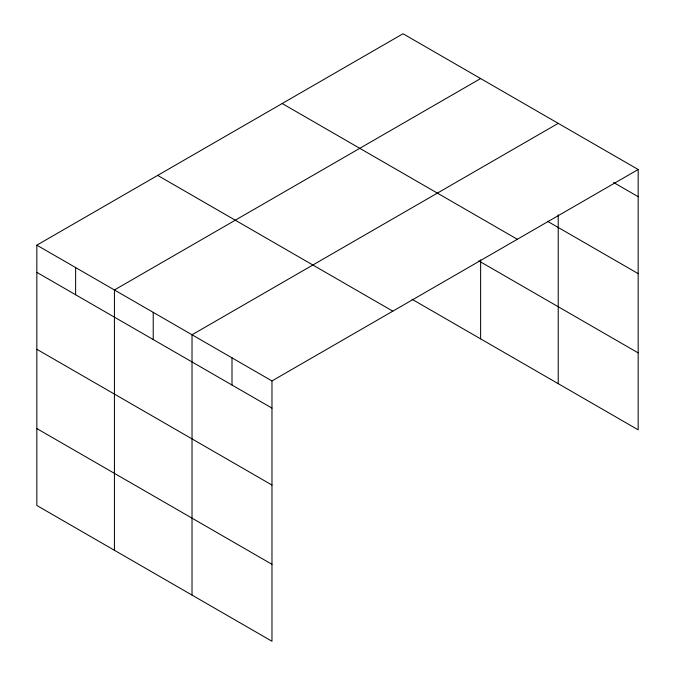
<?xml version="1.0" encoding="UTF-8"?>
<svg xmlns="http://www.w3.org/2000/svg" width="675" height="675" viewBox="0 0 675 675"><rect width="100%" height="100%" fill="white"/><g stroke="black" fill="none" stroke-linecap="round" stroke-linejoin="round"><path stroke-width="1.01" d="M638.17 169.509L403.026 33.75L36.83 245.168L36.83 505.491L271.974 641.25L271.974 380.936L638.17 169.509L638.17 429.832L412.045 299.278M480.625 78.553L114.429 289.972L114.429 550.294M558.225 123.348L192.021 334.775L192.021 595.088M613.642 182.528L638.17 196.695M547.391 221.223L638.17 273.628M282.184 103.52L517.328 239.279M478.82 260.896L638.17 352.89M157.672 175.399L392.816 311.167M36.83 245.168L271.974 380.936M36.83 272.354L271.974 408.113M36.83 349.287L271.974 485.055M36.83 428.558L271.974 564.317M558.225 214.827L558.225 383.67M480.625 259.85L480.625 338.867M231.997 357.851L231.997 385.037M153.225 312.373L153.225 339.559M75.625 267.57L75.625 294.756"/></g></svg>
